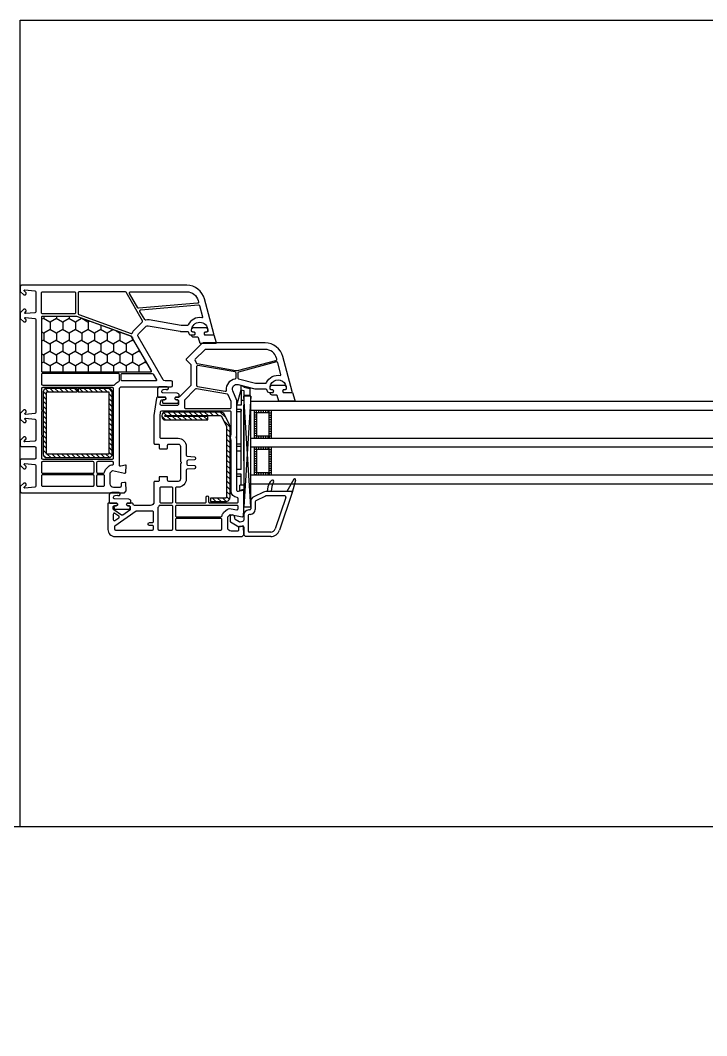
# Model space of a CAD drawing. Header units: millimetres. Extents: x 53645 to 137188, y 78097 to 135533.
# Drawn here: x 71951.1 to 72248.9, y 93762.2 to 94202.8 of the extents above; entities that cross this region are included whole.
import ezdxf

# ---------------------------------------------------------------- set-up
doc = ezdxf.new("R2010")
doc.units = ezdxf.units.MM

# ---------------------------------------------------------------- blocks, each defined once
blk = doc.blocks.new('3432')
h = blk.add_hatch()
h.set_pattern_fill('HONEY', color=0, angle=-90, style=0)
h.set_pattern_definition([(270, (-7222.6083, 9437.6425), (2.74963, -4.7625), [3.175, -6.35]), (30, (-7222.6083, 9437.6425), (2.74963, 4.7625), [3.175, -6.35]), (330, (-7222.6083, 9437.6425), (5.49926, -6e-07), [-6.35, 3.175])])
h.paths.add_polyline_path([(-7094.23, 9347.41, 0.57735), (-7093.8, 9348.16), (-7101.48, 9361.47, -0.079163), (-7101.87, 9362.5, 0.259107), (-7102.19, 9362.86), (-7125.87, 9371.48, 0.087489), (-7126.04, 9371.51), (-7140.75, 9371.51, 0.414214), (-7141.25, 9371.01), (-7141.25, 9347.91, 0.414214), (-7140.75, 9347.41)])
at = {"color": 0}
for p, q in [((-7140.55, 9338.93), (-7139.07, 9337.45)), ((-7139.61, 9340.1), (-7138.21, 9338.7)), ((-7137.58, 9340.2), (-7136.08, 9338.7)), ((-7135.46, 9340.2), (-7133.96, 9338.7)), ((-7133.34, 9340.2), (-7131.84, 9338.7)), ((-7131.22, 9340.2), (-7129.72, 9338.7)), ((-7129.1, 9340.2), (-7127.6, 9338.7)), ((-7126.98, 9340.2), (-7125.82, 9339.05)), ((-7124.86, 9340.2), (-7123.36, 9338.7)), ((-7122.74, 9340.2), (-7121.24, 9338.7)), ((-7120.61, 9340.2), (-7119.11, 9338.7)), ((-7118.49, 9340.2), (-7116.99, 9338.7)), ((-7116.37, 9340.2), (-7114.87, 9338.7)), ((-7114.25, 9340.2), (-7112.75, 9338.7)), ((-7112.13, 9340.2), (-7110.57, 9338.64)), ((-7112.07, 9338.02), (-7110.57, 9336.52)), ((-7056.47, 9333.03), (-7054.67, 9339.63)), ((-7054.68, 9339.61), (-7054.68, 9341.48)), ((-7054.68, 9341.48), (-7053.47, 9341.15)), ((-7054.67, 9339.63), (-7053.47, 9339.35)), ((-7054.67, 9339.63), (-7054.67, 9333.03)), ((-7054.67, 9339.35), (-7054.67, 9333.03)), ((-7053.47, 9341.15), (-7053.47, 9340.86)), ((-7053.47, 9340.86), (-7050.91, 9340.18)), ((-7053.47, 9339.35), (-7053.47, 9296.39)), ((-7050.91, 9340.18), (-7050.91, 9337.13)), ((-7140.57, 9336.82), (-7139.07, 9335.32)), ((-7140.57, 9334.7), (-7139.07, 9333.2)), ((-7112.07, 9335.9), (-7110.57, 9334.4)), ((-7112.07, 9333.78), (-7110.57, 9332.28)), ((-7054.67, 9333.03), (-7056.47, 9333.03)), ((-7056.47, 9302.03), (-7056.47, 9333.03)), ((-7053.47, 9335.03), (-7054.67, 9335.03)), ((-7050.49, 9336.83), (-7053.48, 9288.82)), ((-7050.49, 9288.82), (-7053.48, 9336.83)), ((-7050.91, 9337.13), (-7053.47, 9337.13)), ((-7140.57, 9332.58), (-7139.07, 9331.08)), ((-7140.57, 9330.46), (-7139.07, 9328.96)), ((-7112.07, 9331.66), (-7110.57, 9330.16)), ((-7112.07, 9329.54), (-7110.57, 9328.04)), ((-7088.37, 9329.76), (-7087.08, 9328.47)), ((-7086.32, 9329.97), (-7084.82, 9328.47)), ((-7084.06, 9329.97), (-7082.56, 9328.47)), ((-7081.79, 9329.97), (-7080.29, 9328.47)), ((-7079.53, 9329.97), (-7078.03, 9328.47)), ((-7077.27, 9329.97), (-7075.77, 9328.47)), ((-7075.01, 9329.97), (-7073.51, 9328.47)), ((-7072.74, 9329.97), (-7071.24, 9328.47)), ((-7070.48, 9329.97), (-7068.98, 9328.47)), ((-7068.22, 9329.97), (-7066.72, 9328.47)), ((-7065.95, 9329.97), (-7064.45, 9328.47)), ((-7063.69, 9329.97), (-7061.21, 9327.49)), ((-7054.67, 9331.03), (-7056.47, 9331.03)), ((-7054.67, 9330.03), (-7056.47, 9330.03)), ((-7054.67, 9331.03), (-7054.67, 9330.43)), ((-7054.67, 9305.03), (-7054.67, 9331.03)), ((-7053.47, 9308.8), (-7053.47, 9333)), ((-7047.99, 9329.71), (-7048.99, 9329.71)), ((-7047.99, 9328.71), (-7048.99, 9328.71)), ((-7047.99, 9329.71), (-7047.99, 9330.71)), ((-7046.99, 9329.71), (-7046.99, 9330.71)), ((-7045.99, 9329.71), (-7045.99, 9330.71)), ((-7044.99, 9329.71), (-7044.99, 9330.71)), ((-7043.99, 9329.71), (-7043.99, 9330.71)), ((-7042.99, 9329.71), (-7042.99, 9330.71)), ((-7042.49, 9329.71), (-7042.49, 9330.71)), ((-7042.49, 9329.71), (-7041.49, 9329.71)), ((-7042.49, 9328.71), (-7041.49, 9328.71)), ((-7140.57, 9328.34), (-7139.07, 9326.84)), ((-7140.57, 9326.22), (-7139.07, 9324.72)), ((-7112.07, 9327.42), (-7110.57, 9325.92)), ((-7112.07, 9325.3), (-7110.57, 9323.8)), ((-7089.1, 9328.22), (-7087.42, 9326.55)), ((-7086.74, 9328.12), (-7085.16, 9326.55)), ((-7084.47, 9328.12), (-7082.89, 9326.55)), ((-7082.21, 9328.12), (-7080.63, 9326.55)), ((-7079.95, 9328.12), (-7078.37, 9326.55)), ((-7077.68, 9328.12), (-7076.11, 9326.55)), ((-7075.42, 9328.12), (-7073.84, 9326.55)), ((-7073.16, 9328.12), (-7071.58, 9326.55)), ((-7070.9, 9328.12), (-7069.32, 9326.55)), ((-7062.3, 9326.32), (-7059.45, 9323.47)), ((-7047.99, 9327.71), (-7048.99, 9327.71)), ((-7047.99, 9326.71), (-7048.99, 9326.71)), ((-7047.99, 9325.71), (-7048.99, 9325.71)), ((-7047.99, 9324.71), (-7048.99, 9324.71)), ((-7042.49, 9327.71), (-7041.49, 9327.71)), ((-7042.49, 9326.71), (-7041.49, 9326.71)), ((-7042.49, 9325.71), (-7041.49, 9325.71)), ((-7042.49, 9324.71), (-7041.49, 9324.71)), ((-7140.57, 9324.1), (-7139.07, 9322.6)), ((-7140.57, 9321.98), (-7139.07, 9320.48)), ((-7140.57, 9319.85), (-7139.07, 9318.35)), ((-7112.07, 9323.17), (-7110.57, 9321.67)), ((-7112.07, 9321.05), (-7110.57, 9319.55)), ((-7060.95, 9322.7), (-7059.45, 9321.2)), ((-7060.95, 9320.44), (-7059.45, 9318.94)), ((-7047.99, 9323.71), (-7048.99, 9323.71)), ((-7047.99, 9322.71), (-7048.99, 9322.71)), ((-7047.99, 9321.71), (-7048.99, 9321.71)), ((-7047.99, 9320.71), (-7048.99, 9320.71)), ((-7042.49, 9323.71), (-7041.49, 9323.71)), ((-7042.49, 9322.71), (-7041.49, 9322.71)), ((-7042.49, 9321.71), (-7041.49, 9321.71)), ((-7042.49, 9320.71), (-7041.49, 9320.71)), ((-7140.57, 9317.73), (-7139.07, 9316.23)), ((-7140.57, 9315.61), (-7139.07, 9314.11)), ((-7112.07, 9318.93), (-7110.57, 9317.43)), ((-7112.07, 9316.81), (-7110.57, 9315.31)), ((-7060.95, 9318.18), (-7059.45, 9316.68)), ((-7060.95, 9315.92), (-7059.45, 9314.42)), ((-7054.67, 9316.03), (-7056.47, 9316.03)), ((-7047.99, 9319.71), (-7048.99, 9319.71)), ((-7047.99, 9319.71), (-7048.99, 9319.71)), ((-7047.99, 9318.71), (-7048.99, 9318.71)), ((-7047.99, 9319.71), (-7047.99, 9318.71)), ((-7046.99, 9318.71), (-7046.99, 9319.71)), ((-7045.99, 9318.71), (-7045.99, 9319.71)), ((-7044.99, 9318.71), (-7044.99, 9319.71)), ((-7043.99, 9318.71), (-7043.99, 9319.71)), ((-7042.99, 9318.71), (-7042.99, 9319.71)), ((-7042.49, 9319.71), (-7041.49, 9319.71)), ((-7042.49, 9319.71), (-7041.49, 9319.71)), ((-7042.49, 9319.71), (-7042.49, 9318.71)), ((-7042.49, 9318.71), (-7041.49, 9318.71)), ((-7140.57, 9313.49), (-7139.07, 9311.99)), ((-7140.52, 9311.32), (-7139.45, 9310.25)), ((-7138.78, 9311.7), (-7137.28, 9310.2)), ((-7136.66, 9311.7), (-7135.16, 9310.2)), ((-7134.54, 9311.7), (-7133.04, 9310.2)), ((-7132.42, 9311.7), (-7130.92, 9310.2)), ((-7130.3, 9311.7), (-7128.8, 9310.2)), ((-7128.18, 9311.7), (-7126.68, 9310.2)), ((-7126.05, 9311.7), (-7124.55, 9310.2)), ((-7123.93, 9311.7), (-7122.43, 9310.2)), ((-7121.81, 9311.7), (-7120.31, 9310.2)), ((-7119.69, 9311.7), (-7118.19, 9310.2)), ((-7117.57, 9311.7), (-7116.07, 9310.2)), ((-7115.45, 9311.7), (-7113.95, 9310.2)), ((-7113.33, 9311.7), (-7111.84, 9310.22)), ((-7112.07, 9314.69), (-7110.57, 9313.19)), ((-7112.07, 9312.57), (-7110.67, 9311.17)), ((-7060.95, 9313.65), (-7059.45, 9312.15)), ((-7060.95, 9311.39), (-7059.45, 9309.89)), ((-7054.67, 9315.03), (-7056.47, 9315.03)), ((-7054.67, 9313.03), (-7056.47, 9313.03)), ((-7047.99, 9313.71), (-7048.99, 9313.71)), ((-7047.99, 9312.71), (-7048.99, 9312.71)), ((-7047.99, 9311.71), (-7048.99, 9311.71)), ((-7047.99, 9313.71), (-7047.99, 9314.71)), ((-7046.99, 9313.71), (-7046.99, 9314.71)), ((-7045.99, 9313.71), (-7045.99, 9314.71)), ((-7044.99, 9313.71), (-7044.99, 9314.71)), ((-7043.99, 9313.71), (-7043.99, 9314.71)), ((-7042.99, 9313.71), (-7042.99, 9314.71)), ((-7042.49, 9313.71), (-7042.49, 9314.71)), ((-7042.49, 9313.71), (-7041.49, 9313.71)), ((-7042.49, 9312.71), (-7041.49, 9312.71)), ((-7042.49, 9311.71), (-7041.49, 9311.71)), ((-7060.95, 9309.13), (-7059.45, 9307.63)), ((-7060.95, 9306.86), (-7059.45, 9305.36)), ((-7047.99, 9310.71), (-7048.99, 9310.71)), ((-7047.99, 9309.71), (-7048.99, 9309.71)), ((-7047.99, 9308.71), (-7048.99, 9308.71)), ((-7047.99, 9307.71), (-7048.99, 9307.71)), ((-7047.99, 9306.71), (-7048.99, 9306.71)), ((-7042.49, 9310.71), (-7041.49, 9310.71)), ((-7042.49, 9309.71), (-7041.49, 9309.71)), ((-7042.49, 9308.71), (-7041.49, 9308.71)), ((-7042.49, 9307.71), (-7041.49, 9307.71)), ((-7042.49, 9306.71), (-7041.49, 9306.71)), ((-7060.95, 9304.6), (-7059.45, 9303.1)), ((-7060.95, 9302.34), (-7059.45, 9300.84)), ((-7054.67, 9305.03), (-7056.47, 9305.03)), ((-7054.67, 9303.03), (-7056.47, 9303.03)), ((-7054.67, 9298.33), (-7054.67, 9303.03)), ((-7047.99, 9305.71), (-7048.99, 9305.71)), ((-7047.99, 9304.71), (-7048.99, 9304.71)), ((-7047.99, 9303.71), (-7048.99, 9303.71)), ((-7047.99, 9303.71), (-7048.99, 9303.71)), ((-7047.99, 9302.71), (-7048.99, 9302.71)), ((-7047.99, 9303.71), (-7047.99, 9302.71)), ((-7046.99, 9302.71), (-7046.99, 9303.71)), ((-7045.99, 9302.71), (-7045.99, 9303.71)), ((-7044.99, 9302.71), (-7044.99, 9303.71)), ((-7043.99, 9302.71), (-7043.99, 9303.71)), ((-7042.99, 9302.71), (-7042.99, 9303.71)), ((-7042.49, 9305.71), (-7041.49, 9305.71)), ((-7042.49, 9304.71), (-7041.49, 9304.71)), ((-7042.49, 9303.71), (-7041.49, 9303.71)), ((-7042.49, 9303.71), (-7041.49, 9303.71)), ((-7042.49, 9303.71), (-7042.49, 9302.71)), ((-7042.49, 9302.71), (-7041.49, 9302.71)), ((-7060.95, 9300.08), (-7059.45, 9298.58)), ((-7060.95, 9297.81), (-7059.45, 9296.31)), ((-7054.67, 9302.03), (-7056.47, 9302.03)), ((-7053.47, 9298.33), (-7055.17, 9298.33)), ((-7055.17, 9295.93), (-7055.17, 9298.33)), ((-7031.78, 9300.8), (-7034.77, 9295.5)), ((-7031.04, 9300.5), (-7032.48, 9295.12)), ((-7060.95, 9295.55), (-7059.45, 9294.05)), ((-7053.47, 9296.39), (-7055.17, 9295.93)), ((-7044.97, 9295.26), (-7049.12, 9293.24)), ((-7044.14, 9293.55), (-7048.29, 9291.53)), ((-7032.77, 9295.5), (-7043.92, 9295.5)), ((-7035.7, 9293.6), (-7043.92, 9293.6)), ((-7043.02, 9297.52), (-7043.38, 9295.5)), ((-7041.58, 9295.68), (-7041.58, 9295.5)), ((-7032.49, 9295.1), (-7038.05, 9278.71)), ((-7032.47, 9295.2), (-7032.47, 9295.2)), ((-7067.95, 9291.24), (-7067.88, 9291.17)), ((-7067.12, 9292.67), (-7065.62, 9291.17)), ((-7064.86, 9292.67), (-7063.36, 9291.17)), ((-7062.6, 9292.67), (-7061.12, 9291.2)), ((-7060.95, 9293.29), (-7059.76, 9292.1)), ((-7050.47, 9291.08), (-7050.47, 9288)), ((-7048.57, 9291.08), (-7048.57, 9287.7)), ((-7035.23, 9292.94), (-7039.85, 9279.32)), ((-7053.47, 9285.4), (-7053.47, 9283.09)), ((-7051.57, 9285.1), (-7051.57, 9278.4)), ((-7050.97, 9287.5), (-7051.37, 9287.5)), ((-7050.67, 9285.6), (-7051.07, 9285.6)), ((-7059.47, 9284.35), (-7059.47, 9282.73)), ((-7059.22, 9282.3), (-7055.67, 9280.25)), ((-7057.47, 9284.35), (-7057.47, 9283.89)), ((-7057.22, 9283.45), (-7055.46, 9282.44)), ((-7055.67, 9280.25), (-7054.06, 9280.53)), ((-7055.12, 9282.38), (-7053.89, 9282.6)), ((-7053.47, 9280.04), (-7053.47, 9276.75)), ((-7052.72, 9276), (-7053.47, 9276.75)), ((-7041.84, 9276), (-7052.72, 9276)), ((-7041.75, 9277.9), (-7051.07, 9277.9))]:
    blk.add_line(p, q, dxfattribs=at)
for points in [[(-7150.47, 9500), (-6550.46, 9500), (-6550.46, 9150), (-7150.47, 9150)], [(-7050.49, 9334.82), (-7050.49, 9336.83), (-7053.48, 9336.83), (-7053.48, 9288.82), (-7050.49, 9288.82)], [(-7050.47, 9334.71), (-6658.94, 9334.71), (-6658.94, 9330.71), (-7050.47, 9330.71)], [(-7048.99, 9318.71), (-7041.49, 9318.71), (-7041.49, 9330.71), (-7048.99, 9330.71)], [(-7047.99, 9319.71), (-7042.49, 9319.71), (-7042.49, 9329.71), (-7047.99, 9329.71)], [(-7050.47, 9318.71), (-6658.94, 9318.71), (-6658.94, 9314.71), (-7050.47, 9314.71)], [(-7048.99, 9302.71), (-7041.49, 9302.71), (-7041.49, 9314.71), (-7048.99, 9314.71)], [(-7047.99, 9303.71), (-7042.49, 9303.71), (-7042.49, 9313.71), (-7047.99, 9313.71)], [(-7050.47, 9302.71), (-6658.94, 9302.71), (-6658.94, 9298.71), (-7050.47, 9298.71)]]:
    blk.add_lwpolyline(points, close=True, dxfattribs=at)
for points in [[(-7106.47, 9341), (-7084.97, 9341, 0.414214), (-7084.47, 9341.5), (-7084.47, 9343, 0.414214), (-7084.97, 9343.5), (-7087.67, 9343.5, -0.267949), (-7088.54, 9344), (-7099.34, 9362.71, -0.339454), (-7099.18, 9363.91), (-7095.89, 9367.2, -0.245592), (-7095.01, 9367.48), (-7081.17, 9365.05, 0.043661), (-7080.65, 9365), (-7077.97, 9365, -0.414214), (-7077.47, 9364.5, 0.414214), (-7076.47, 9363.5), (-7074.83, 9363.5), (-7074.65, 9363.8, 0.57735), (-7075.17, 9364.7), (-7075.62, 9364.7, -0.414214), (-7076.12, 9365.2), (-7076.12, 9365.5, -1), (-7069.12, 9365.5), (-7069.12, 9365.2, -0.414214), (-7069.62, 9364.7), (-7070.07, 9364.7, 0.57735), (-7070.59, 9363.8), (-7070.42, 9363.5), (-7066.77, 9363.5, 0.493145), (-7066.48, 9363.88), (-7070.55, 9379.07, 0.339454), (-7078.28, 9385), (-7149.97, 9385, 0.414214), (-7150.47, 9384.5), (-7150.47, 9382.59), (-7150.47, 9382.3), (-7148.97, 9380.8), (-7148.47, 9380.8, 0.414214), (-7147.97, 9381.3), (-7147.97, 9381.7, 0.198912), (-7148.03, 9381.84), (-7148.68, 9382.49, -0.700208), (-7148.44, 9383), (-7144.23, 9382.63, -0.388879), (-7143.77, 9382.13), (-7143.77, 9373.54, -0.388879), (-7144.23, 9373.04), (-7148.15, 9372.7, -0.700208), (-7148.38, 9373.21), (-7148.03, 9373.56, 0.198912), (-7147.97, 9373.7), (-7147.97, 9374.1, 0.414214), (-7148.47, 9374.6), (-7148.97, 9374.6), (-7150.47, 9373.1), (-7150.47, 9370.6), (-7148.97, 9369.1), (-7148.47, 9369.1, 0.414214), (-7147.97, 9369.6), (-7147.97, 9370, 0.198912), (-7148.03, 9370.14), (-7148.38, 9370.49, -0.700208), (-7148.15, 9371), (-7144.23, 9370.66, -0.388879), (-7143.77, 9370.16), (-7143.77, 9329.84, -0.388879), (-7144.23, 9329.34), (-7148.15, 9329, -0.700208), (-7148.38, 9329.51), (-7148.03, 9329.86, 0.198912), (-7147.97, 9330), (-7147.97, 9330.4, 0.414214), (-7148.47, 9330.9), (-7148.97, 9330.9), (-7150.47, 9329.4), (-7150.47, 9326.9), (-7148.97, 9325.4), (-7148.47, 9325.4, 0.414214), (-7147.97, 9325.9), (-7147.97, 9326.3, 0.198912), (-7148.03, 9326.44), (-7148.38, 9326.79, -0.700208), (-7148.15, 9327.3), (-7144.23, 9326.96, -0.388879), (-7143.77, 9326.46), (-7143.77, 9317.87, -0.388879), (-7144.23, 9317.37), (-7148.44, 9317, -0.700208), (-7148.68, 9317.51), (-7148.03, 9318.16, 0.198912), (-7147.97, 9318.3), (-7147.97, 9318.7, 0.414214), (-7148.47, 9319.2), (-7148.97, 9319.2), (-7150.47, 9317.7), (-7150.47, 9317.41), (-7150.47, 9315.5, 0.414214), (-7149.97, 9315), (-7144.27, 9315, -0.414214), (-7143.77, 9314.5), (-7143.77, 9310.1, -0.414214), (-7144.27, 9309.6), (-7149.97, 9309.6, 0.414214), (-7150.47, 9309.1), (-7150.47, 9306.9), (-7148.97, 9305.4), (-7148.47, 9305.4, 0.414214), (-7147.97, 9305.9), (-7147.97, 9306.3, 0.198912), (-7148.03, 9306.44), (-7148.68, 9307.09, -0.700208), (-7148.44, 9307.6), (-7144.23, 9307.23, -0.388879), (-7143.77, 9306.73), (-7143.77, 9297.87, -0.388879), (-7144.23, 9297.37), (-7148.44, 9297, -0.700208), (-7148.68, 9297.51), (-7148.03, 9298.16, 0.198912), (-7147.97, 9298.3), (-7147.97, 9298.7, 0.414214), (-7148.47, 9299.2), (-7148.97, 9299.2), (-7150.47, 9297.7), (-7150.47, 9297.41), (-7150.47, 9295.5, 0.414214), (-7149.97, 9295), (-7105.22, 9295), (-7104.47, 9295.75), (-7104.47, 9296.25), (-7104.66, 9299.03, 0.446275), (-7105.24, 9299.49), (-7106.36, 9299.3, 0.36397), (-7106.77, 9298.8), (-7106.77, 9297.8, -0.414214), (-7107.27, 9297.3), (-7109.97, 9297.3, -0.414214), (-7111.47, 9298.8), (-7111.47, 9303.57), (-7110.47, 9304.57), (-7105.25, 9303.51, 0.454146), (-7104.65, 9303.97), (-7104.47, 9306.68, 0.51393), (-7104.85, 9306.99), (-7106.84, 9306.46, -0.493145), (-7107.47, 9306.94), (-7107.47, 9340, -0.414214)], [(-7126.52, 9381.7), (-7126.52, 9373.1, -0.414214), (-7127.02, 9372.6), (-7140.77, 9372.6, -0.414214), (-7141.27, 9373.1), (-7141.27, 9381.7, -0.414214), (-7140.77, 9382.2), (-7127.02, 9382.2, -0.414214)], [(-7124.92, 9382.2, 0.414214), (-7125.42, 9381.7), (-7125.42, 9372.82, 0.315299), (-7125.09, 9372.35), (-7102.41, 9364.09, 0.415199), (-7101.77, 9364.39, -0.110369), (-7100.95, 9365.68), (-7097.58, 9369.05, 0.339454), (-7097.5, 9369.65), (-7104.6, 9381.95, 0.267949), (-7105.03, 9382.2)], [(-7102.61, 9382.2), (-7078.28, 9382.2, -0.339454), (-7073.26, 9378.35), (-7073.13, 9377.88, -0.466308), (-7073.57, 9377.25), (-7099, 9375.03, -0.291473), (-7099.47, 9375.28), (-7103.04, 9381.45, -0.57735)], [(-7098.15, 9374.4), (-7073.21, 9376.58, -0.36397), (-7072.69, 9376.21), (-7071.37, 9371.3, -0.546119), (-7071.71, 9370.92, 0.339137), (-7077.62, 9367.79, -0.293253), (-7078.08, 9367.5), (-7080.7, 9367.5), (-7094.57, 9369.95, 0.100742), (-7095.97, 9369.91, -0.329802), (-7096.51, 9370.15), (-7098.54, 9373.65, -0.548619)], [(-7125.97, 9371.5), (-7140.77, 9371.5, 0.414214), (-7141.27, 9371), (-7141.27, 9347.9, 0.414214), (-7140.77, 9347.4), (-7094.25, 9347.4, 0.57735), (-7093.82, 9348.15), (-7101.5, 9361.46, -0.079163), (-7101.9, 9362.49, 0.259107), (-7102.22, 9362.85)], [(-7093.88, 9347.41, 0.57735), (-7093.62, 9347.86), (-7102.26, 9362.81, 0.176327), (-7102.41, 9362.94), (-7125.9, 9371.49, 0.087489), (-7126, 9371.51), (-7140.95, 9371.51, 0.414214), (-7141.25, 9371.21), (-7141.25, 9347.71, 0.414214), (-7140.95, 9347.41)], [(-7075.33, 9362.43, -0.414214), (-7076.03, 9363.13), (-7076.03, 9363.23, -0.414214), (-7075.73, 9363.53), (-7074.88, 9363.53), (-7074.71, 9363.83, 0.57735), (-7075.23, 9364.73), (-7075.68, 9364.73, -0.414214), (-7076.18, 9365.23), (-7076.18, 9365.53, -0.020024), (-7076.17, 9365.81, -0.390947), (-7075.17, 9366.73), (-7070.19, 9366.73, -0.390947), (-7069.19, 9365.81), (-7069.18, 9365.53), (-7069.18, 9365.23, -0.414214), (-7069.68, 9364.73), (-7070.13, 9364.73, 0.57735), (-7070.65, 9363.83), (-7070.48, 9363.53), (-7066.43, 9363.53), (-7065.42, 9360.15, -0.502334), (-7065.7, 9359.76), (-7072.46, 9359.76), (-7073.19, 9362.2, 0.349418), (-7073.49, 9362.43)], [(-7054.22, 9276), (-7053.47, 9276.75), (-7053.47, 9277.25), (-7053.66, 9280.03, 0.446275), (-7054.24, 9280.49), (-7055.36, 9280.3, 0.36397), (-7055.77, 9279.8), (-7055.77, 9278.8, -0.414214), (-7056.27, 9278.3), (-7058.97, 9278.3, -0.414214), (-7060.47, 9279.8), (-7060.47, 9284.57), (-7059.47, 9285.57), (-7054.25, 9284.51, 0.454146), (-7053.65, 9284.97), (-7053.48, 9287.59, 0.016582), (-7053.47, 9287.79), (-7053.47, 9295.7, 0.493145), (-7053.85, 9295.99), (-7055.84, 9295.46, -0.493145), (-7056.47, 9295.94), (-7056.47, 9318.29, 0.201513), (-7056.62, 9318.64, -0.420084), (-7056.62, 9319.36, 0.201513), (-7056.47, 9319.71), (-7056.47, 9335), (-7058.31, 9339.2, -0.628383), (-7055.95, 9341.93), (-7048.74, 9340), (-7043.97, 9340, -0.414214), (-7043.47, 9339.5, 0.414214), (-7042.47, 9338.5), (-7040.83, 9338.5), (-7040.65, 9338.8, 0.57735), (-7041.17, 9339.7), (-7041.61, 9339.7, -0.38517), (-7042.1, 9340.15, -1.105542), (-7035.14, 9340.15, -0.38517), (-7035.64, 9339.7), (-7036.07, 9339.7, 0.57735), (-7036.59, 9338.8), (-7036.42, 9338.5), (-7032.77, 9338.5, 0.493145), (-7032.48, 9338.88), (-7036.55, 9354.07, 0.339454), (-7044.28, 9360), (-7071.06, 9360, 0.198912), (-7071.77, 9359.71), (-7078.33, 9353.15, 0.414214), (-7078.33, 9352.44), (-7076.62, 9350.73, -0.198912), (-7076.47, 9350.38), (-7076.47, 9341.71, -0.198912), (-7076.62, 9341.35), (-7081.33, 9336.65, -0.198912), (-7081.68, 9336.5), (-7083.12, 9336.5), (-7083.29, 9336.2, 0.57735), (-7082.77, 9335.3), (-7082.27, 9335.3, -0.414214), (-7081.77, 9334.8), (-7081.77, 9333.4, -0.414214), (-7082.27, 9332.9), (-7089.26, 9332.9, -0.455633), (-7089.76, 9333.47), (-7089.56, 9334.87, -0.373972), (-7089.06, 9335.3), (-7087.87, 9335.3, 0.57735), (-7087.35, 9336.2), (-7087.53, 9336.5), (-7090.91, 9336.5, 0.373885), (-7091.41, 9336.07), (-7092.47, 9328.5), (-7092.47, 9316.4, 0.414214), (-7092.17, 9316.1), (-7090.57, 9316.1, -0.414214), (-7090.27, 9315.8), (-7090.27, 9314.4, 0.414214), (-7089.97, 9314.1), (-7086.87, 9314.1, 0.414214), (-7086.57, 9314.4), (-7086.57, 9315.6, -0.414214), (-7086.07, 9316.1), (-7081.97, 9316.1, -0.414214), (-7080.97, 9315.1), (-7080.97, 9308.71, 0.201513), (-7080.82, 9308.36, -0.420084), (-7080.82, 9307.64, 0.201513), (-7080.97, 9307.29), (-7080.97, 9300.9, -0.414214), (-7081.97, 9299.9), (-7086.07, 9299.9, -0.414214), (-7086.57, 9300.4), (-7086.57, 9301.6, 0.414214), (-7086.87, 9301.9), (-7089.97, 9301.9, 0.414214), (-7090.27, 9301.6), (-7090.27, 9300.2, -0.414214), (-7090.57, 9299.9), (-7092.17, 9299.9, 0.414214), (-7092.47, 9299.6), (-7092.47, 9291, -0.414214), (-7093.97, 9289.5), (-7100.97, 9289.5, -0.414214), (-7101.47, 9290, 0.414214), (-7101.97, 9290.5), (-7104.12, 9290.5), (-7104.29, 9290.2, 0.57735), (-7103.77, 9289.3), (-7103.27, 9289.3, -0.414214), (-7102.77, 9288.8), (-7102.77, 9287.83, -0.244698), (-7102.99, 9287.42), (-7106.04, 9285.28, -0.315299), (-7106.61, 9285.28), (-7109.96, 9287.63, -0.244698), (-7110.17, 9288.04), (-7110.17, 9288.8, -0.414214), (-7109.67, 9289.3), (-7108.87, 9289.3, 0.57735), (-7108.35, 9290.2), (-7108.53, 9290.5), (-7112.17, 9290.5, 0.414214), (-7112.47, 9290.2), (-7112.47, 9279, 0.414214), (-7109.47, 9276)], [(-7056.99, 9348.05, 0.109518), (-7055.7, 9348.1), (-7039.53, 9352.43, 0.414214), (-7039.18, 9353.05), (-7039.26, 9353.35, 0.339454), (-7044.28, 9357.2), (-7069.9, 9357.2, 0.198912), (-7070.61, 9356.91), (-7074.59, 9352.92, 0.382222), (-7074.63, 9352.25, -0.088112), (-7074.13, 9351.33, 0.274835), (-7073.74, 9351)], [(-7044.08, 9342.5, 0.293253), (-7043.62, 9342.79, -0.339137), (-7037.71, 9345.92, 0.546119), (-7037.37, 9346.3), (-7038.74, 9351.4, 0.414214), (-7039.35, 9351.76), (-7055.75, 9347.36, 0.339454), (-7056.12, 9346.88), (-7056.12, 9344.95, 0.339454), (-7055.75, 9344.47), (-7048.48, 9342.52, 0.065543), (-7048.35, 9342.5)], [(-7140.77, 9346.7, 0.414214), (-7141.27, 9346.2), (-7141.27, 9342.2, 0.414214), (-7140.77, 9341.7), (-7109.81, 9341.7, 0.252264), (-7109.4, 9341.92, -0.152167), (-7107.78, 9343.24, 0.305615), (-7107.47, 9343.71), (-7107.47, 9346.2, 0.414214), (-7107.97, 9346.7)], [(-7106.27, 9346.7), (-7093.27, 9346.7, -0.267949), (-7092.84, 9346.45), (-7091.4, 9343.95, -0.57735), (-7091.65, 9343.5), (-7106.27, 9343.5, -0.414214), (-7106.77, 9344), (-7106.77, 9346.2, -0.414214)], [(-7061.53, 9338.99, 0.498043), (-7060.95, 9339.54, -0.394481), (-7057.24, 9344.43, 0.365019), (-7056.82, 9344.93), (-7056.82, 9346.88, 0.36397), (-7057.24, 9347.38), (-7073.39, 9350.22, 0.466308), (-7073.97, 9349.73), (-7073.97, 9341.61, 0.36397), (-7073.56, 9341.11)], [(-7140.77, 9340.6, 0.414214), (-7141.27, 9340.1), (-7141.27, 9330.9, -1), (-7141.27, 9330.3), (-7141.27, 9319.9, -1), (-7141.27, 9319.3), (-7141.27, 9310.1, 0.414214), (-7140.77, 9309.6), (-7110.47, 9309.6, 0.414214), (-7109.97, 9310.1), (-7109.97, 9340.1, 0.414214), (-7110.47, 9340.6)], [(-7125.82, 9338.7), (-7125.82, 9340.2), (-7139.07, 9340.2, 0.414214), (-7140.57, 9338.7), (-7140.57, 9311.7, 0.414214), (-7139.07, 9310.2), (-7112.07, 9310.2, 0.414214), (-7110.57, 9311.7), (-7110.57, 9338.7, 0.414214), (-7112.07, 9340.2), (-7125.32, 9340.2), (-7125.32, 9338.7), (-7112.07, 9338.7), (-7112.07, 9311.7), (-7139.07, 9311.7), (-7139.07, 9338.7)], [(-7088.35, 9335.32, 0.414214), (-7088.85, 9334.82, 0.054959), (-7088.77, 9334.06, 0.351258), (-7088.57, 9333.9), (-7082.13, 9333.9, 0.351258), (-7081.93, 9334.06, 0.054959), (-7081.85, 9334.82, 0.414214), (-7082.35, 9335.32), (-7082.8, 9335.32, -0.57735), (-7083.32, 9336.22), (-7083.15, 9336.52), (-7081.68, 9336.52, 0.414214), (-7081.48, 9336.72), (-7081.48, 9337.19, 0.407864), (-7082.46, 9338.19), (-7088.67, 9338.32, -0.433601), (-7089.06, 9338.76), (-7089.03, 9339.08, -0.363714), (-7088.31, 9339.81), (-7087.34, 9339.89, -0.169782), (-7087.15, 9339.84, 1.241435), (-7086.7, 9341.01), (-7089.79, 9341.01, 0.414214), (-7090.99, 9339.81), (-7090.99, 9336.82, 0.414214), (-7090.69, 9336.52), (-7087.55, 9336.52), (-7087.38, 9336.22, -0.57735), (-7087.9, 9335.32)], [(-7059.47, 9331.5, 0.414214), (-7058.97, 9332), (-7058.97, 9334.37, 0.103244), (-7059.01, 9334.57), (-7060.26, 9337.42, 0.251284), (-7060.63, 9337.72), (-7074.09, 9340.09, 0.28183), (-7074.58, 9339.9, -0.034736), (-7074.85, 9339.59), (-7079.13, 9335.31, 0.198912), (-7079.27, 9334.96), (-7079.27, 9332, 0.414214), (-7078.77, 9331.5)], [(-7041.23, 9337.38, -0.414214), (-7041.93, 9338.08), (-7041.93, 9338.18, -0.414214), (-7041.63, 9338.48), (-7040.78, 9338.48), (-7040.61, 9338.78, 0.57735), (-7041.13, 9339.68), (-7041.58, 9339.68, -0.414214), (-7042.08, 9340.18), (-7042.08, 9340.48, -0.020024), (-7042.07, 9340.76, -0.390947), (-7041.07, 9341.68), (-7036.09, 9341.68, -0.390947), (-7035.09, 9340.76), (-7035.08, 9340.48), (-7035.08, 9340.18, -0.414214), (-7035.58, 9339.68), (-7036.03, 9339.68, 0.57735), (-7036.55, 9338.78), (-7036.38, 9338.48), (-7032.33, 9338.48), (-7031.31, 9335.1, -0.502334), (-7031.6, 9334.71), (-7038.36, 9334.71), (-7039.09, 9337.15, 0.349418), (-7039.39, 9337.38)], [(-7070.27, 9290.6, 0.414214), (-7069.77, 9291.1), (-7069.77, 9293.1, -1), (-7068.77, 9293.1), (-7068.77, 9291.1, 0.414214), (-7068.27, 9290.6), (-7056.47, 9290.6, 0.414214), (-7055.97, 9291.1), (-7055.97, 9292.39, 0.387795), (-7056.43, 9292.89, -0.387795), (-7058.97, 9295.68), (-7058.97, 9317.69, -0.229416), (-7058.97, 9320.31), (-7058.97, 9329.9, 0.414214), (-7059.47, 9330.4), (-7089.25, 9330.4, 0.373972), (-7089.74, 9329.97), (-7089.97, 9328.36, 0.034844), (-7089.97, 9328.29), (-7089.97, 9319.1, 0.414214), (-7089.47, 9318.6), (-7081.97, 9318.6, -0.414214), (-7078.47, 9315.1), (-7078.47, 9311.28, 0.39896), (-7078, 9310.78), (-7074.95, 9310.62, -0.39896), (-7074.47, 9310.12), (-7074.47, 9309.69, -0.39896), (-7074.95, 9309.19), (-7077.74, 9309.05, 0.442836), (-7078.21, 9308.47, -0.074681), (-7078.21, 9307.52, 0.442836), (-7077.74, 9306.95), (-7074.95, 9306.8, -0.39896), (-7074.47, 9306.3), (-7074.47, 9305.87, -0.39896), (-7074.95, 9305.37), (-7078, 9305.21, 0.39896), (-7078.47, 9304.72), (-7078.47, 9300.9, -0.414214), (-7081.97, 9297.4), (-7082.67, 9297.4, 0.414214), (-7083.17, 9296.9), (-7083.17, 9291.1, 0.414214), (-7082.67, 9290.6)], [(-7059.45, 9293.17), (-7059.45, 9323.5, 0.116434), (-7059.66, 9324.39), (-7061.9, 9328.86, 0.284079), (-7063.69, 9329.97), (-7087.6, 9329.97, 0.414214), (-7089.1, 9328.47), (-7089.1, 9328.05, 0.414214), (-7087.6, 9326.55), (-7069.1, 9326.55), (-7069.1, 9328.12), (-7087.69, 9328.12, -0.940252), (-7087.71, 9328.47), (-7063.81, 9328.47, -0.228035), (-7063.24, 9328.19), (-7061, 9323.72, -0.116434), (-7060.95, 9323.5), (-7060.95, 9293.17, -0.414214), (-7061.45, 9292.67), (-7067.95, 9292.67), (-7067.95, 9291.17), (-7061.45, 9291.17, 0.414214)], [(-7140.77, 9308.5, 0.414214), (-7141.27, 9308), (-7141.27, 9304, 0.414214), (-7140.77, 9303.5), (-7118.97, 9303.5, 0.414214), (-7118.47, 9304), (-7118.47, 9308, 0.414214), (-7118.97, 9308.5)], [(-7116.87, 9308.5, 0.414214), (-7117.37, 9308), (-7117.37, 9304, 0.414214), (-7116.87, 9303.5), (-7114.44, 9303.5, 0.372896), (-7113.95, 9303.93, -0.161969), (-7113.24, 9305.34), (-7112.24, 9306.34, -0.198912), (-7110.47, 9307.07, 0.414214), (-7109.97, 9307.57), (-7109.97, 9308, 0.414214), (-7110.47, 9308.5)], [(-7140.77, 9302.8, 0.414214), (-7141.27, 9302.3), (-7141.27, 9298.3, 0.414214), (-7140.77, 9297.8), (-7118.97, 9297.8, 0.414214), (-7118.47, 9298.3), (-7118.47, 9302.3, 0.414214), (-7118.97, 9302.8)], [(-7116.87, 9302.8, 0.414214), (-7117.37, 9302.3), (-7117.37, 9298.3, 0.414214), (-7116.87, 9297.8), (-7114.47, 9297.8, 0.414214), (-7113.97, 9298.3), (-7113.97, 9302.3, 0.414214), (-7114.47, 9302.8)], [(-7109.34, 9289.32, 0.414214), (-7109.84, 9288.82, 0.054959), (-7109.75, 9288.06, 0.351258), (-7109.56, 9287.9), (-7103.12, 9287.9, 0.351258), (-7102.92, 9288.06, 0.054959), (-7102.84, 9288.82, 0.414214), (-7103.34, 9289.32), (-7103.79, 9289.32, -0.57735), (-7104.31, 9290.22), (-7104.13, 9290.52), (-7102.67, 9290.52, 0.414214), (-7102.47, 9290.72), (-7102.47, 9291.19, 0.407864), (-7103.45, 9292.19), (-7109.66, 9292.32, -0.433601), (-7110.05, 9292.76), (-7110.02, 9293.08, -0.363714), (-7109.29, 9293.81), (-7108.33, 9293.89, -0.169782), (-7108.14, 9293.84, 1.241435), (-7107.69, 9295.01), (-7110.78, 9295.01, 0.414214), (-7111.98, 9293.81), (-7111.98, 9290.82, 0.414214), (-7111.68, 9290.52), (-7108.54, 9290.52), (-7108.37, 9290.22, -0.57735), (-7108.89, 9289.32)], [(-7084.77, 9290.6, 0.414214), (-7084.27, 9291.1), (-7084.27, 9296.9, 0.414214), (-7084.77, 9297.4), (-7089.47, 9297.4, 0.414214), (-7089.97, 9296.9), (-7089.97, 9291.1, 0.414214), (-7089.47, 9290.6)], [(-7084.77, 9278.8, 0.414214), (-7084.27, 9279.3), (-7084.27, 9289, 0.414214), (-7084.77, 9289.5), (-7089.94, 9289.5, 0.284915), (-7090.39, 9289.22, -0.045769), (-7090.77, 9288.6, 0.162278), (-7090.87, 9288.3), (-7090.87, 9279.3, 0.414214), (-7090.37, 9278.8)], [(-7063.44, 9284.5, 0.372896), (-7062.95, 9284.93, -0.161969), (-7062.24, 9286.34), (-7061.24, 9287.34, -0.251647), (-7058.97, 9288.02), (-7056.57, 9287.53, 0.4743), (-7055.97, 9288.02), (-7055.97, 9289, 0.414214), (-7056.47, 9289.5), (-7082.67, 9289.5, 0.414214), (-7083.17, 9289), (-7083.17, 9285, 0.414214), (-7082.67, 9284.5)], [(-7107.78, 9284.06, 0.520567), (-7107.78, 9284.88), (-7109.39, 9286.01, 0.606815), (-7110.17, 9285.6), (-7110.17, 9283.35, 0.606815), (-7109.39, 9282.94)], [(-7093.17, 9278.8, 0.414214), (-7092.67, 9279.3), (-7092.67, 9280.3, 0.414214), (-7093.17, 9280.8), (-7094.47, 9280.8, -0.414214), (-7094.97, 9281.3), (-7094.97, 9281.5, -0.414214), (-7094.47, 9282), (-7093.17, 9282, 0.414214), (-7092.67, 9282.5), (-7092.67, 9286.51, 0.436376), (-7093.21, 9287.01, -0.01877), (-7093.47, 9287), (-7099.94, 9287, 0.153915), (-7100.23, 9286.91), (-7109.46, 9280.44, 0.244698), (-7109.67, 9280.03), (-7109.67, 9279.3, 0.414214), (-7109.17, 9278.8)], [(-7063.47, 9278.8, 0.414214), (-7062.97, 9279.3), (-7062.97, 9283.3, 0.414214), (-7063.47, 9283.8), (-7082.67, 9283.8, 0.414214), (-7083.17, 9283.3), (-7083.17, 9279.3, 0.414214), (-7082.67, 9278.8)]]:
    blk.add_lwpolyline(points, format="xyb", close=True, dxfattribs=at)
blk.add_lwpolyline([(-5270.46, 6725.02), (-5270.44, 9150.01), (-7200.47, 9150), (-7200.47, 8550), (-5870.45, 8549.94), (-5870.46, 6725.05), (-5270.46, 6725.05)], dxfattribs=at)
for centre, radius, start, end in [((-7038.1, 9296.65), 5, 132.486, 170), ((-7033.58, 9295.68), 8, 150.58, 180), ((-7041.07, 9299.9), 0.6, 330.58, 132.486), ((-7031.43, 9300.6), 0.4, 345, 150.5133), ((-7043.92, 9293.1), 2.4, 90, 115.9205), ((-7043.92, 9293.1), 0.5, 90, 115.9205), ((-7035.7, 9293.1), 0.5, 341.2519, 90), ((-7032.77, 9295.2), 0.3, 341.2519, 90), ((-7048.07, 9291.08), 2.4, 115.9205, 180), ((-7048.07, 9291.08), 0.5, 115.9205, 180), ((-7058.47, 9284.35), 1, 0, 180), ((-7051.37, 9285.4), 2.1, 90, 180), ((-7051.07, 9285.1), 0.5, 90, 180), ((-7050.97, 9288), 0.5, 270, 0), ((-7050.67, 9287.7), 2.1, 270, 0), ((-7058.97, 9282.73), 0.5, 180, 240), ((-7056.97, 9283.89), 0.5, 180, 240), ((-7055.21, 9282.87), 0.5, 240, 280), ((-7053.97, 9280.04), 0.5, 0, 100), ((-7053.97, 9283.09), 0.5, 280, 0), ((-7051.07, 9278.4), 0.5, 180, 270), ((-7041.84, 9280), 2.1, 270, 341.2519), ((-7041.84, 9280), 4, 270, 341.2519)]:
    blk.add_arc(centre, radius, start, end, dxfattribs=at)

msp = doc.modelspace()

# ---------------------------------------------------------------- block references
msp.add_blockref('3432', (79101.57, 84702.83))

doc.saveas('drawing.dxf')
